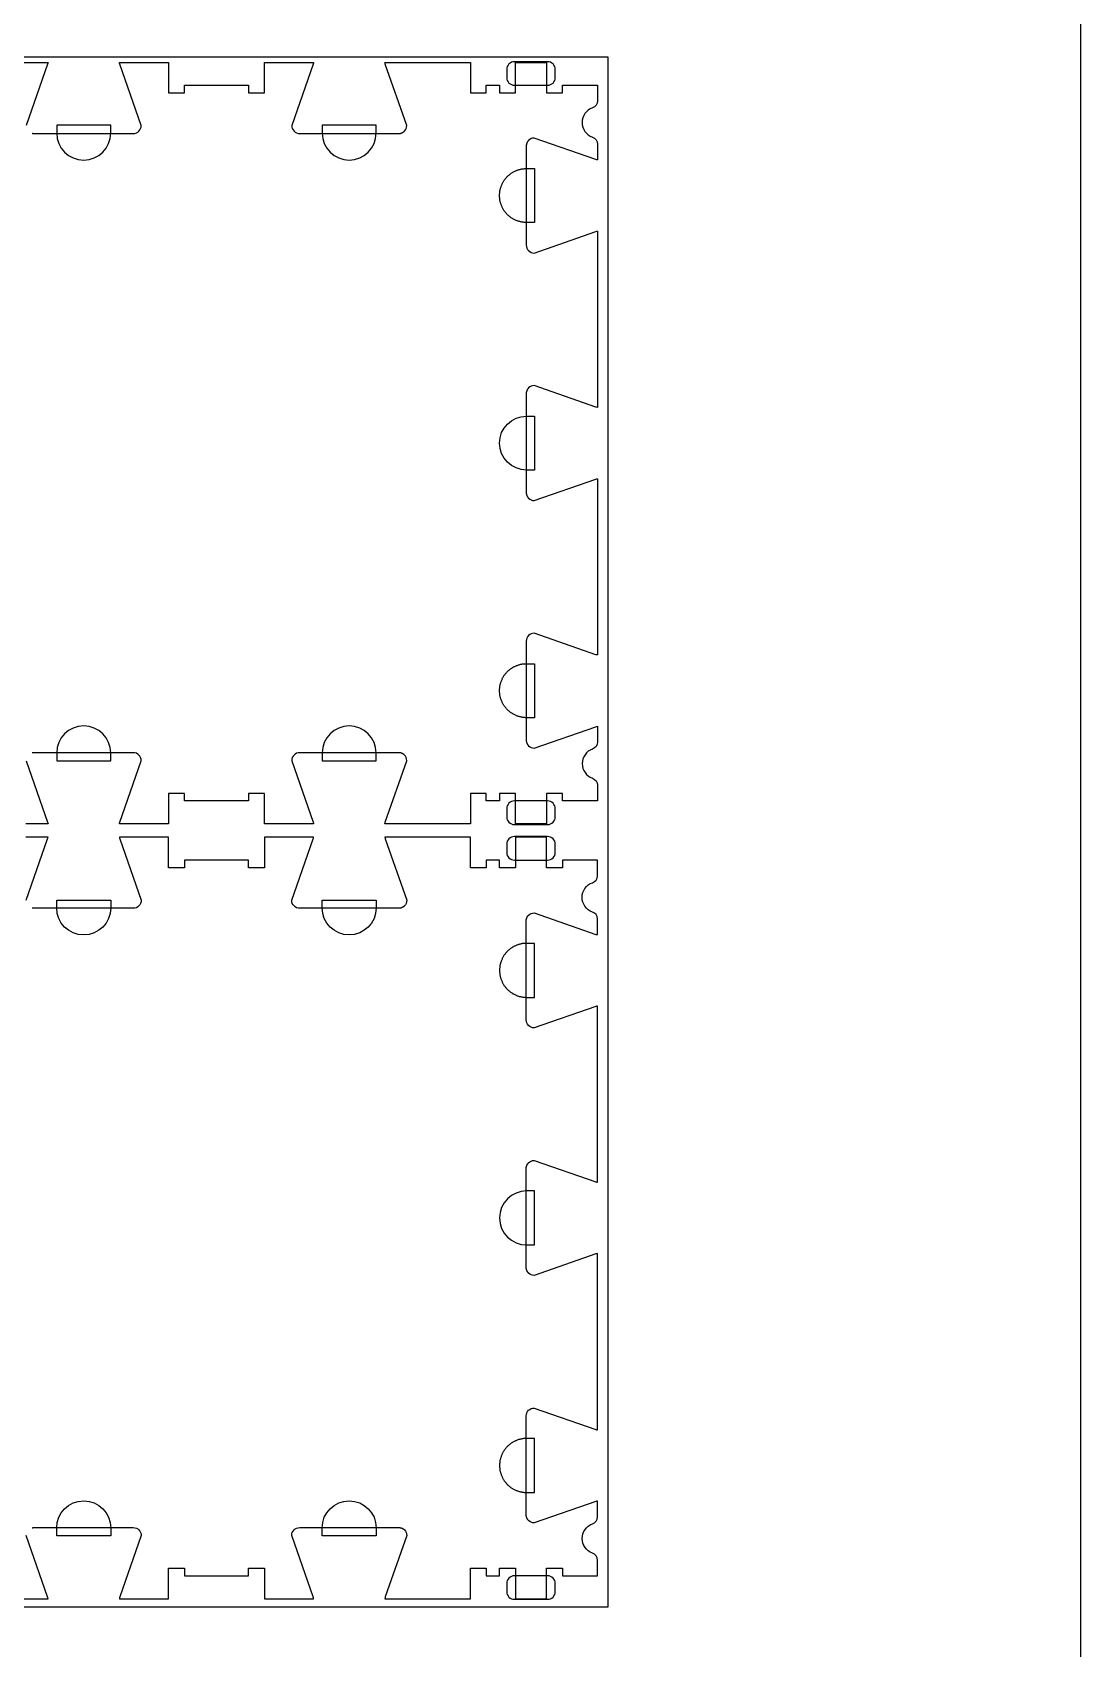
# Model space of a CAD drawing. Extents: x -17068 to -13885, y -27186 to -19593.
# Drawn here: x -14710 to -13885, y -21550 to -20277 of the extents above; entities that cross this region are included whole.
import ezdxf

# ---------------------------------------------------------------- set-up
doc = ezdxf.new("R2010")
doc.units = 0
for name, color, linetype in [('0_SHEET_SPRUCEPLY_2440X122', 1, 'CONTINUOUS'), ('4_ANYTOOL_CUTTHROUGH_OUTSI', 5, 'CONTINUOUS'), ('5_ANYTOOL_HALF_MILL_9MM_IN', 3, 'CONTINUOUS'), ('DONOTCUT', 18, 'CONTINUOUS')]:
    doc.layers.add(name, color=color, linetype=linetype)

msp = doc.modelspace()

# ---------------------------------------------------------------- linework, layer by layer
at = {"layer": '0_SHEET_SPRUCEPLY_2440X122'}
msp.add_lwpolyline([(-16696.5, -20296.7), (-16696.5, -21516.7), (-14256.5, -21516.7), (-14256.5, -20296.7)], close=True, dxfattribs=at)
at = {"layer": '4_ANYTOOL_CUTTHROUGH_OUTSI', "color": 5}
for points in [[(-14764.5, -20300.8), (-14697.3, -20300.8), (-14697.3, -20300.8, -0.061485), (-14697.6, -20302.2), (-14714.5, -20350.4)], [(-14709.7, -20356.6), (-14709.6, -20356.6), (-14709.4, -20356.7), (-14709.3, -20356.7), (-14709.1, -20356.7), (-14709, -20356.7), (-14708.8, -20356.7), (-14708.7, -20356.8), (-14708.5, -20356.8), (-14708.4, -20356.8), (-14708.2, -20356.8), (-14630.2, -20356.8, 0.414214), (-14624, -20350.5), (-14624, -20350.5), (-14624, -20350.4), (-14640.9, -20302.2), (-14640.9, -20302.2, -0.061485), (-14641.1, -20300.8), (-14602.5, -20300.8), (-14602.5, -20324.8), (-14590, -20324.8), (-14590, -20318.8), (-14539.5, -20318.8), (-14539.5, -20324.8), (-14527, -20324.8), (-14527, -20300.8), (-14488.4, -20300.8), (-14488.4, -20300.8, -0.061485), (-14488.7, -20302.2), (-14505.6, -20350.4), (-14505.6, -20350.5), (-14505.6, -20350.5), (-14505.6, -20350.5, 0.414214), (-14499.3, -20356.8), (-14421.3, -20356.8), (-14421.2, -20356.8), (-14421, -20356.8), (-14420.9, -20356.8), (-14420.7, -20356.7), (-14420.6, -20356.7), (-14420.4, -20356.7), (-14420.3, -20356.7), (-14420.1, -20356.7), (-14420, -20356.6), (-14419.8, -20356.6), (-14419.7, -20356.6), (-14419.5, -20356.5), (-14419.4, -20356.5), (-14419.2, -20356.4), (-14419.1, -20356.4), (-14418.9, -20356.3), (-14418.8, -20356.2), (-14418.6, -20356.2), (-14418.5, -20356.1), (-14418.4, -20356), (-14418.2, -20356), (-14418.1, -20355.9), (-14418, -20355.8), (-14417.8, -20355.7), (-14417.7, -20355.6), (-14417.6, -20355.5), (-14417.5, -20355.4), (-14417.4, -20355.3), (-14417.2, -20355.3), (-14417.1, -20355.2), (-14417, -20355), (-14416.9, -20354.9, 0.198912), (-14415.1, -20350.5), (-14415.1, -20350.5), (-14415.1, -20350.4), (-14432, -20302.2), (-14432, -20302.2, -0.061485), (-14432.2, -20300.8), (-14365, -20300.8), (-14365, -20324.8), (-14352.5, -20324.8), (-14352.5, -20318.8), (-14342, -20318.8), (-14342, -20324.8), (-14329.5, -20324.8), (-14329.5, -20300.8), (-14305, -20300.8), (-14305, -20324.8), (-14292.5, -20324.8), (-14292.5, -20318.8), (-14265, -20318.8), (-14265, -20331.2), (-14265, -20331.2, -0.317837), (-14268.9, -20336.6, 0.707107), (-14268.9, -20359.7, -0.317837), (-14265, -20365.1), (-14265, -20377.5, -0.061485), (-14266.4, -20377.3), (-14314.7, -20360.4), (-14314.7, -20360.4), (-14314.8, -20360.4), (-14314.8, -20360.4, 0.198912), (-14319.2, -20362.2), (-14319.3, -20362.3), (-14319.4, -20362.4), (-14319.5, -20362.5), (-14319.6, -20362.7), (-14319.7, -20362.8), (-14319.8, -20362.9), (-14319.9, -20363), (-14320, -20363.1), (-14320.1, -20363.3), (-14320.1, -20363.4), (-14320.2, -20363.5), (-14320.3, -20363.7), (-14320.4, -20363.8), (-14320.4, -20363.9), (-14320.5, -20364.1), (-14320.6, -20364.2), (-14320.6, -20364.4), (-14320.7, -20364.5), (-14320.7, -20364.7), (-14320.8, -20364.8), (-14320.8, -20365), (-14320.8, -20365.1), (-14320.9, -20365.3), (-14320.9, -20365.4), (-14320.9, -20365.6), (-14321, -20365.7), (-14321, -20365.9), (-14321, -20366), (-14321, -20366.2), (-14321, -20366.3), (-14321, -20366.5), (-14321, -20366.6), (-14321, -20444.6, 0.414214), (-14314.8, -20450.9), (-14314.7, -20450.9), (-14314.7, -20450.9), (-14266.4, -20434), (-14266.4, -20434, -0.061485), (-14265, -20433.7), (-14265, -20572.4, -0.061485), (-14266.4, -20572.2), (-14314.7, -20555.3), (-14314.7, -20555.3), (-14314.8, -20555.3), (-14314.8, -20555.3, 0.198912), (-14319.2, -20557.1), (-14319.3, -20557.2), (-14319.4, -20557.3), (-14319.5, -20557.4), (-14319.6, -20557.6), (-14319.7, -20557.7), (-14319.8, -20557.8), (-14319.9, -20557.9), (-14320, -20558), (-14320.1, -20558.2), (-14320.1, -20558.3), (-14320.2, -20558.4), (-14320.3, -20558.6), (-14320.4, -20558.7), (-14320.4, -20558.8), (-14320.5, -20559), (-14320.6, -20559.1), (-14320.6, -20559.3), (-14320.7, -20559.4), (-14320.7, -20559.6), (-14320.8, -20559.7), (-14320.8, -20559.9), (-14320.8, -20560), (-14320.9, -20560.2), (-14320.9, -20560.3), (-14320.9, -20560.5), (-14321, -20560.6), (-14321, -20560.8), (-14321, -20560.9), (-14321, -20561.1), (-14321, -20561.2), (-14321, -20561.4), (-14321, -20561.5), (-14321, -20639.5), (-14321, -20639.7), (-14321, -20639.8), (-14321, -20640), (-14321, -20640.1), (-14321, -20640.3), (-14321, -20640.4), (-14320.9, -20640.6), (-14320.9, -20640.7), (-14320.9, -20640.9), (-14320.8, -20641), (-14320.8, -20641.2), (-14320.8, -20641.3), (-14320.7, -20641.5), (-14320.7, -20641.6), (-14320.6, -20641.8), (-14320.6, -20641.9), (-14320.5, -20642.1), (-14320.4, -20642.2), (-14320.4, -20642.3), (-14320.3, -20642.5), (-14320.2, -20642.6), (-14320.1, -20642.7), (-14320.1, -20642.9), (-14320, -20643), (-14319.9, -20643.1), (-14319.8, -20643.3), (-14319.7, -20643.4), (-14319.6, -20643.5), (-14319.5, -20643.6), (-14319.4, -20643.7), (-14319.3, -20643.8), (-14319.2, -20643.9, 0.198912), (-14314.8, -20645.8), (-14314.7, -20645.8), (-14314.7, -20645.8), (-14266.4, -20628.9), (-14266.4, -20628.9, -0.061485), (-14265, -20628.6), (-14265, -20767.3, -0.061485), (-14266.4, -20767.1), (-14314.7, -20750.2), (-14314.7, -20750.2), (-14314.8, -20750.2), (-14314.8, -20750.2, 0.414214), (-14321, -20756.4), (-14321, -20834.4), (-14321, -20834.6), (-14321, -20834.7), (-14321, -20834.9), (-14321, -20835), (-14321, -20835.2), (-14321, -20835.3), (-14320.9, -20835.5), (-14320.9, -20835.6), (-14320.9, -20835.8), (-14320.8, -20835.9), (-14320.8, -20836.1), (-14320.8, -20836.2), (-14320.7, -20836.4), (-14320.7, -20836.5), (-14320.6, -20836.7), (-14320.6, -20836.8), (-14320.5, -20837), (-14320.4, -20837.1), (-14320.4, -20837.2), (-14320.3, -20837.4), (-14320.2, -20837.5), (-14320.1, -20837.6), (-14320.1, -20837.8), (-14320, -20837.9), (-14319.9, -20838), (-14319.8, -20838.2), (-14319.7, -20838.3), (-14319.6, -20838.4), (-14319.5, -20838.5), (-14319.4, -20838.6), (-14319.3, -20838.7), (-14319.2, -20838.8, 0.198912), (-14314.8, -20840.7), (-14314.7, -20840.7), (-14314.7, -20840.7), (-14266.4, -20823.8), (-14266.4, -20823.8, -0.061485), (-14265, -20823.5), (-14265, -20835.9, -0.317837), (-14268.9, -20841.4, 0.707107), (-14268.9, -20864.4, -0.317837), (-14265, -20869.9), (-14265, -20882.3), (-14292.5, -20882.3), (-14292.5, -20876.3), (-14305, -20876.3), (-14305, -20900.3), (-14329.5, -20900.3), (-14329.5, -20876.3), (-14342, -20876.3), (-14342, -20882.3), (-14352.5, -20882.3), (-14352.5, -20876.3), (-14365, -20876.3), (-14365, -20900.3), (-14432.2, -20900.3), (-14432.2, -20900.3, -0.061485), (-14432, -20898.9), (-14415.1, -20850.6), (-14415.1, -20850.6), (-14415.1, -20850.5), (-14415.1, -20850.5, 0.198912), (-14416.9, -20846.1), (-14417, -20846), (-14417.1, -20845.9), (-14417.2, -20845.8), (-14417.4, -20845.7), (-14417.5, -20845.6), (-14417.6, -20845.5), (-14417.7, -20845.4), (-14417.8, -20845.3), (-14418, -20845.3), (-14418.1, -20845.2), (-14418.2, -20845.1), (-14418.4, -20845), (-14418.5, -20844.9), (-14418.6, -20844.9), (-14418.8, -20844.8), (-14418.9, -20844.8), (-14419.1, -20844.7), (-14419.2, -20844.6), (-14419.4, -20844.6), (-14419.5, -20844.5), (-14419.7, -20844.5), (-14419.8, -20844.5), (-14420, -20844.4), (-14420.1, -20844.4), (-14420.3, -20844.4), (-14420.4, -20844.3), (-14420.6, -20844.3), (-14420.7, -20844.3), (-14420.9, -20844.3), (-14421, -20844.3), (-14421.2, -20844.3), (-14421.3, -20844.3), (-14499.3, -20844.3, 0.414214), (-14505.6, -20850.5), (-14505.6, -20850.6), (-14505.6, -20850.6), (-14488.7, -20898.9), (-14488.7, -20898.9, -0.061485), (-14488.4, -20900.3), (-14527, -20900.3), (-14527, -20876.3), (-14539.5, -20876.3), (-14539.5, -20882.3), (-14590, -20882.3), (-14590, -20876.3), (-14602.5, -20876.3), (-14602.5, -20900.3), (-14641.1, -20900.3), (-14641.1, -20900.3, -0.061485), (-14640.9, -20898.9), (-14624, -20850.6), (-14624, -20850.6), (-14624, -20850.5), (-14624, -20850.5, 0.414214), (-14630.2, -20844.3), (-14708.2, -20844.3), (-14708.4, -20844.3), (-14708.5, -20844.3), (-14708.7, -20844.3), (-14708.8, -20844.3), (-14709, -20844.3), (-14709.1, -20844.3), (-14709.3, -20844.4), (-14709.4, -20844.4), (-14709.6, -20844.4), (-14709.7, -20844.5)], [(-14714.5, -20850.6), (-14697.6, -20898.9), (-14697.6, -20898.9, -0.061485), (-14697.3, -20900.3), (-14714.8, -20900.3)], [(-14714.5, -20960.4), (-14697.6, -20912.2), (-14697.6, -20912.2, 0.061485), (-14697.3, -20910.8), (-14714.8, -20910.8)], [(-14709.7, -21454.5), (-14709.6, -21454.4), (-14709.4, -21454.4), (-14709.3, -21454.4), (-14709.1, -21454.3), (-14709, -21454.3), (-14708.8, -21454.3), (-14708.7, -21454.3), (-14708.5, -21454.3), (-14708.4, -21454.3), (-14708.2, -21454.3), (-14630.2, -21454.3, -0.414214), (-14624, -21460.5), (-14624, -21460.6), (-14624, -21460.6), (-14640.9, -21508.9), (-14640.9, -21508.9, 0.061485), (-14641.1, -21510.3), (-14602.5, -21510.3), (-14602.5, -21486.3), (-14590, -21486.3), (-14590, -21492.3), (-14539.5, -21492.3), (-14539.5, -21486.3), (-14527, -21486.3), (-14527, -21510.3), (-14488.4, -21510.3), (-14488.4, -21510.3, 0.061485), (-14488.7, -21508.9), (-14505.6, -21460.6), (-14505.6, -21460.6), (-14505.6, -21460.5), (-14505.6, -21460.5, -0.414214), (-14499.3, -21454.3), (-14421.3, -21454.3), (-14421.2, -21454.3), (-14421, -21454.3), (-14420.9, -21454.3), (-14420.7, -21454.3), (-14420.6, -21454.3), (-14420.4, -21454.3), (-14420.3, -21454.4), (-14420.1, -21454.4), (-14420, -21454.4), (-14419.8, -21454.5), (-14419.7, -21454.5), (-14419.5, -21454.5), (-14419.4, -21454.6), (-14419.2, -21454.6), (-14419.1, -21454.7), (-14418.9, -21454.8), (-14418.8, -21454.8), (-14418.6, -21454.9), (-14418.5, -21454.9), (-14418.4, -21455), (-14418.2, -21455.1), (-14418.1, -21455.2), (-14418, -21455.3), (-14417.8, -21455.3), (-14417.7, -21455.4), (-14417.6, -21455.5), (-14417.5, -21455.6), (-14417.4, -21455.7), (-14417.2, -21455.8), (-14417.1, -21455.9), (-14417, -21456), (-14416.9, -21456.1, -0.198912), (-14415.1, -21460.5), (-14415.1, -21460.6), (-14415.1, -21460.6), (-14432, -21508.9), (-14432, -21508.9, 0.061485), (-14432.2, -21510.3), (-14365, -21510.3), (-14365, -21486.3), (-14352.5, -21486.3), (-14352.5, -21492.3), (-14342, -21492.3), (-14342, -21486.3), (-14329.5, -21486.3), (-14329.5, -21510.3), (-14305, -21510.3), (-14305, -21486.3), (-14292.5, -21486.3), (-14292.5, -21492.3), (-14265, -21492.3), (-14265, -21479.9), (-14265, -21479.9, 0.317837), (-14268.9, -21474.4, -0.707107), (-14268.9, -21451.4, 0.317837), (-14265, -21445.9), (-14265, -21433.5, 0.061485), (-14266.4, -21433.8), (-14314.7, -21450.7), (-14314.7, -21450.7), (-14314.8, -21450.7), (-14314.8, -21450.7, -0.198912), (-14319.2, -21448.8), (-14319.3, -21448.7), (-14319.4, -21448.6), (-14319.5, -21448.5), (-14319.6, -21448.4), (-14319.7, -21448.3), (-14319.8, -21448.2), (-14319.9, -21448), (-14320, -21447.9), (-14320.1, -21447.8), (-14320.1, -21447.6), (-14320.2, -21447.5), (-14320.3, -21447.4), (-14320.4, -21447.2), (-14320.4, -21447.1), (-14320.5, -21447), (-14320.6, -21446.8), (-14320.6, -21446.7), (-14320.7, -21446.5), (-14320.7, -21446.4), (-14320.8, -21446.2), (-14320.8, -21446.1), (-14320.8, -21445.9), (-14320.9, -21445.8), (-14320.9, -21445.6), (-14320.9, -21445.5), (-14321, -21445.3), (-14321, -21445.2), (-14321, -21445), (-14321, -21444.9), (-14321, -21444.7), (-14321, -21444.6), (-14321, -21444.4), (-14321, -21366.4, -0.414214), (-14314.8, -21360.2), (-14314.7, -21360.2), (-14314.7, -21360.2), (-14266.4, -21377.1), (-14266.4, -21377.1, 0.061485), (-14265, -21377.3), (-14265, -21238.6, 0.061485), (-14266.4, -21238.9), (-14314.7, -21255.8), (-14314.7, -21255.8), (-14314.8, -21255.8), (-14314.8, -21255.8, -0.198912), (-14319.2, -21253.9), (-14319.3, -21253.8), (-14319.4, -21253.7), (-14319.5, -21253.6), (-14319.6, -21253.5), (-14319.7, -21253.4), (-14319.8, -21253.3), (-14319.9, -21253.1), (-14320, -21253), (-14320.1, -21252.9), (-14320.1, -21252.7), (-14320.2, -21252.6), (-14320.3, -21252.5), (-14320.4, -21252.3), (-14320.4, -21252.2), (-14320.5, -21252.1), (-14320.6, -21251.9), (-14320.6, -21251.8), (-14320.7, -21251.6), (-14320.7, -21251.5), (-14320.8, -21251.3), (-14320.8, -21251.2), (-14320.8, -21251), (-14320.9, -21250.9), (-14320.9, -21250.7), (-14320.9, -21250.6), (-14321, -21250.4), (-14321, -21250.3), (-14321, -21250.1), (-14321, -21250), (-14321, -21249.8), (-14321, -21249.7), (-14321, -21249.5), (-14321, -21171.5), (-14321, -21171.4), (-14321, -21171.2), (-14321, -21171.1), (-14321, -21170.9), (-14321, -21170.8), (-14321, -21170.6), (-14320.9, -21170.5), (-14320.9, -21170.3), (-14320.9, -21170.2), (-14320.8, -21170), (-14320.8, -21169.9), (-14320.8, -21169.7), (-14320.7, -21169.6), (-14320.7, -21169.4), (-14320.6, -21169.3), (-14320.6, -21169.1), (-14320.5, -21169), (-14320.4, -21168.8), (-14320.4, -21168.7), (-14320.3, -21168.6), (-14320.2, -21168.4), (-14320.1, -21168.3), (-14320.1, -21168.2), (-14320, -21168), (-14319.9, -21167.9), (-14319.8, -21167.8), (-14319.7, -21167.7), (-14319.6, -21167.6), (-14319.5, -21167.4), (-14319.4, -21167.3), (-14319.3, -21167.2), (-14319.2, -21167.1, -0.198912), (-14314.8, -21165.3), (-14314.7, -21165.3), (-14314.7, -21165.3), (-14266.4, -21182.2), (-14266.4, -21182.2, 0.061485), (-14265, -21182.4), (-14265, -21043.7, 0.061485), (-14266.4, -21044), (-14314.7, -21060.9), (-14314.7, -21060.9), (-14314.8, -21060.9), (-14314.8, -21060.9, -0.414214), (-14321, -21054.6), (-14321, -20976.6), (-14321, -20976.5), (-14321, -20976.3), (-14321, -20976.2), (-14321, -20976), (-14321, -20975.9), (-14321, -20975.7), (-14320.9, -20975.6), (-14320.9, -20975.4), (-14320.9, -20975.3), (-14320.8, -20975.1), (-14320.8, -20975), (-14320.8, -20974.8), (-14320.7, -20974.7), (-14320.7, -20974.5), (-14320.6, -20974.4), (-14320.6, -20974.2), (-14320.5, -20974.1), (-14320.4, -20973.9), (-14320.4, -20973.8), (-14320.3, -20973.7), (-14320.2, -20973.5), (-14320.1, -20973.4), (-14320.1, -20973.3), (-14320, -20973.1), (-14319.9, -20973), (-14319.8, -20972.9), (-14319.7, -20972.8), (-14319.6, -20972.7), (-14319.5, -20972.5), (-14319.4, -20972.4), (-14319.3, -20972.3), (-14319.2, -20972.2, -0.198912), (-14314.8, -20970.4), (-14314.7, -20970.4), (-14314.7, -20970.4), (-14266.4, -20987.3), (-14266.4, -20987.3, 0.061485), (-14265, -20987.5), (-14265, -20975.1, 0.317837), (-14268.9, -20969.7, -0.707107), (-14268.9, -20946.6, 0.317837), (-14265, -20941.2), (-14265, -20928.8), (-14292.5, -20928.8), (-14292.5, -20934.8), (-14305, -20934.8), (-14305, -20910.8), (-14329.5, -20910.8), (-14329.5, -20934.8), (-14342, -20934.8), (-14342, -20928.8), (-14352.5, -20928.8), (-14352.5, -20934.8), (-14365, -20934.8), (-14365, -20910.8), (-14432.2, -20910.8), (-14432.2, -20910.8, 0.061485), (-14432, -20912.2), (-14415.1, -20960.4), (-14415.1, -20960.5), (-14415.1, -20960.5), (-14415.1, -20960.5, -0.198912), (-14416.9, -20964.9), (-14417, -20965), (-14417.1, -20965.2), (-14417.2, -20965.3), (-14417.4, -20965.3), (-14417.5, -20965.4), (-14417.6, -20965.5), (-14417.7, -20965.6), (-14417.8, -20965.7), (-14418, -20965.8), (-14418.1, -20965.9), (-14418.2, -20966), (-14418.4, -20966), (-14418.5, -20966.1), (-14418.6, -20966.2), (-14418.8, -20966.2), (-14418.9, -20966.3), (-14419.1, -20966.4), (-14419.2, -20966.4), (-14419.4, -20966.5), (-14419.5, -20966.5), (-14419.7, -20966.6), (-14419.8, -20966.6), (-14420, -20966.6), (-14420.1, -20966.7), (-14420.3, -20966.7), (-14420.4, -20966.7), (-14420.6, -20966.7), (-14420.7, -20966.7), (-14420.9, -20966.8), (-14421, -20966.8), (-14421.2, -20966.8), (-14421.3, -20966.8), (-14499.3, -20966.8, -0.414214), (-14505.6, -20960.5), (-14505.6, -20960.5), (-14505.6, -20960.4), (-14488.7, -20912.2), (-14488.7, -20912.2, 0.061485), (-14488.4, -20910.8), (-14527, -20910.8), (-14527, -20934.8), (-14539.5, -20934.8), (-14539.5, -20928.8), (-14590, -20928.8), (-14590, -20934.8), (-14602.5, -20934.8), (-14602.5, -20910.8), (-14641.1, -20910.8), (-14641.1, -20910.8, 0.061485), (-14640.9, -20912.2), (-14624, -20960.4), (-14624, -20960.5), (-14624, -20960.5), (-14624, -20960.5, -0.414214), (-14630.2, -20966.8), (-14708.2, -20966.8), (-14708.4, -20966.8), (-14708.5, -20966.8), (-14708.7, -20966.8), (-14708.8, -20966.7), (-14709, -20966.7), (-14709.1, -20966.7), (-14709.3, -20966.7), (-14709.4, -20966.7), (-14709.6, -20966.6), (-14709.7, -20966.6)], [(-14764.5, -21510.3), (-14697.3, -21510.3), (-14697.3, -21510.3, 0.061485), (-14697.6, -21508.9), (-14714.5, -21460.6)]]:
    msp.add_lwpolyline(points, format="xyb", dxfattribs=at)
at = {"layer": '5_ANYTOOL_HALF_MILL_9MM_IN', "color": 3}
for points in [[(-14330.4, -20300.3, 0.414214), (-14336.4, -20306.3), (-14336.4, -20312.8, 0.414214), (-14330.4, -20318.8), (-14304.2, -20318.8, 0.414214), (-14298.2, -20312.8), (-14298.2, -20306.3, 0.414214), (-14304.2, -20300.3)], [(-14690.5, -20356.5, 1), (-14648, -20356.5), (-14648, -20356.3), (-14648, -20350.3), (-14690.5, -20350.3), (-14690.5, -20356.3), (-14690.5, -20356.5)], [(-14481.6, -20356.5, 1), (-14439.1, -20356.5), (-14439.1, -20356.3), (-14439.1, -20350.3), (-14481.6, -20350.3), (-14481.6, -20356.3), (-14481.6, -20356.5)], [(-14320.8, -20621.8, -1), (-14320.8, -20579.3), (-14320.5, -20579.3), (-14314.5, -20579.3), (-14314.5, -20621.8), (-14320.5, -20621.8), (-14320.8, -20621.8)], [(-14648, -20844.5, 1), (-14690.5, -20844.5), (-14690.5, -20844.8), (-14690.5, -20850.8), (-14648, -20850.8), (-14648, -20844.8), (-14648, -20844.5)], [(-14439.1, -20844.5, 1), (-14481.6, -20844.5), (-14481.6, -20844.8), (-14481.6, -20850.8), (-14439.1, -20850.8), (-14439.1, -20844.8), (-14439.1, -20844.5)], [(-14330.4, -20882.3, 0.414214), (-14336.4, -20888.3), (-14336.4, -20894.8, 0.414214), (-14330.4, -20900.8), (-14304.2, -20900.8, 0.414214), (-14298.2, -20894.8), (-14298.2, -20888.3, 0.414214), (-14304.2, -20882.3)], [(-14330.4, -20910.3, 0.414214), (-14336.4, -20916.3), (-14336.4, -20922.8, 0.414214), (-14330.4, -20928.8), (-14304.2, -20928.8, 0.414214), (-14298.2, -20922.8), (-14298.2, -20916.3, 0.414214), (-14304.2, -20910.3)], [(-14648, -20966.5, -1), (-14690.5, -20966.5), (-14690.5, -20966.3), (-14690.5, -20960.3), (-14648, -20960.3), (-14648, -20966.3), (-14648, -20966.5)], [(-14439.1, -20966.5, -1), (-14481.6, -20966.5), (-14481.6, -20966.3), (-14481.6, -20960.3), (-14439.1, -20960.3), (-14439.1, -20966.3), (-14439.1, -20966.5)], [(-14320.8, -21189.3, 1), (-14320.8, -21231.8), (-14320.5, -21231.8), (-14314.5, -21231.8), (-14314.5, -21189.3), (-14320.5, -21189.3), (-14320.8, -21189.3)], [(-14690.5, -21454.5, -1), (-14648, -21454.5), (-14648, -21454.8), (-14648, -21460.8), (-14690.5, -21460.8), (-14690.5, -21454.8), (-14690.5, -21454.5)], [(-14481.6, -21454.5, -1), (-14439.1, -21454.5), (-14439.1, -21454.8), (-14439.1, -21460.8), (-14481.6, -21460.8), (-14481.6, -21454.8), (-14481.6, -21454.5)], [(-14330.4, -21492.3, 0.414214), (-14336.4, -21498.3), (-14336.4, -21504.8, 0.414214), (-14330.4, -21510.8), (-14304.2, -21510.8, 0.414214), (-14298.2, -21504.8), (-14298.2, -21498.3, 0.414214), (-14304.2, -21492.3)]]:
    msp.add_lwpolyline(points, format="xyb", close=True, dxfattribs=at)
for points in [[(-14320.8, -20426.9), (-14321.3, -20426.9), (-14321.7, -20426.9), (-14322.2, -20426.8), (-14322.7, -20426.8), (-14323.2, -20426.7), (-14323.7, -20426.7), (-14324.2, -20426.6), (-14324.6, -20426.5), (-14325.1, -20426.4), (-14325.6, -20426.3), (-14326.1, -20426.2), (-14326.6, -20426.1), (-14327.1, -20425.9), (-14327.6, -20425.7), (-14328.1, -20425.6), (-14328.6, -20425.4), (-14329.1, -20425.2), (-14329.6, -20425), (-14330.1, -20424.7), (-14330.5, -20424.5), (-14331, -20424.2), (-14331.5, -20424), (-14331.9, -20423.7), (-14332.4, -20423.4), (-14332.9, -20423.1), (-14333.3, -20422.8), (-14333.7, -20422.5), (-14334.2, -20422.1), (-14334.6, -20421.8), (-14335, -20421.4), (-14335.4, -20421), (-14335.8, -20420.7), (-14336.2, -20420.3), (-14336.6, -20419.9), (-14336.9, -20419.4), (-14337.3, -20419), (-14337.6, -20418.6), (-14337.9, -20418.2), (-14338.3, -20417.7), (-14338.6, -20417.3), (-14338.9, -20416.8), (-14339.1, -20416.3), (-14339.4, -20415.9), (-14339.7, -20415.4), (-14339.9, -20414.9), (-14340.1, -20414.4), (-14340.3, -20413.9), (-14340.5, -20413.4), (-14340.7, -20413), (-14340.9, -20412.5), (-14341.1, -20412), (-14341.2, -20411.5), (-14341.3, -20411), (-14341.5, -20410.5), (-14341.6, -20410), (-14341.7, -20409.5), (-14341.8, -20409), (-14341.8, -20408.5), (-14341.9, -20408), (-14341.9, -20407.5), (-14342, -20407.1), (-14342, -20406.6), (-14342, -20406.1), (-14342, -20405.6), (-14342, -20405.2), (-14342, -20404.7), (-14342, -20404.2), (-14341.9, -20403.7), (-14341.9, -20403.2), (-14341.8, -20402.7), (-14341.8, -20402.3), (-14341.7, -20401.8), (-14341.6, -20401.3), (-14341.5, -20400.8), (-14341.3, -20400.3), (-14341.2, -20399.8), (-14341.1, -20399.3), (-14340.9, -20398.8), (-14340.7, -20398.3), (-14340.5, -20397.8), (-14340.3, -20397.3), (-14340.1, -20396.8), (-14339.9, -20396.3), (-14339.7, -20395.9), (-14339.4, -20395.4), (-14339.1, -20394.9), (-14338.9, -20394.5), (-14338.6, -20394), (-14338.3, -20393.5), (-14337.9, -20393.1), (-14337.6, -20392.7), (-14337.3, -20392.2), (-14336.9, -20391.8), (-14336.6, -20391.4), (-14336.2, -20391), (-14335.8, -20390.6), (-14335.4, -20390.2), (-14335, -20389.8), (-14334.6, -20389.5), (-14334.2, -20389.1), (-14333.7, -20388.8), (-14333.3, -20388.5), (-14332.9, -20388.1), (-14332.4, -20387.8), (-14331.9, -20387.5), (-14331.5, -20387.3), (-14331, -20387), (-14330.5, -20386.7), (-14330.1, -20386.5), (-14329.6, -20386.3), (-14329.1, -20386.1), (-14328.6, -20385.9), (-14328.1, -20385.7), (-14327.6, -20385.5), (-14327.1, -20385.3), (-14326.6, -20385.2), (-14326.1, -20385.1), (-14325.6, -20384.9), (-14325.1, -20384.8), (-14324.6, -20384.7), (-14324.2, -20384.6), (-14323.7, -20384.6), (-14323.2, -20384.5), (-14322.7, -20384.5), (-14322.2, -20384.4), (-14321.7, -20384.4), (-14321.3, -20384.4), (-14320.8, -20384.4), (-14320.5, -20384.4), (-14314.5, -20384.4), (-14314.5, -20426.9), (-14320.5, -20426.9), (-14320.8, -20426.9)], [(-14320.8, -20816.7), (-14321.3, -20816.7), (-14321.7, -20816.7), (-14322.2, -20816.6), (-14322.7, -20816.6), (-14323.2, -20816.5), (-14323.7, -20816.5), (-14324.2, -20816.4), (-14324.6, -20816.3), (-14325.1, -20816.2), (-14325.6, -20816.1), (-14326.1, -20816), (-14326.6, -20815.9), (-14327.1, -20815.7), (-14327.6, -20815.5), (-14328.1, -20815.4), (-14328.6, -20815.2), (-14329.1, -20815), (-14329.6, -20814.8), (-14330.1, -20814.5), (-14330.5, -20814.3), (-14331, -20814), (-14331.5, -20813.8), (-14331.9, -20813.5), (-14332.4, -20813.2), (-14332.9, -20812.9), (-14333.3, -20812.6), (-14333.7, -20812.3), (-14334.2, -20811.9), (-14334.6, -20811.6), (-14335, -20811.2), (-14335.4, -20810.8), (-14335.8, -20810.5), (-14336.2, -20810.1), (-14336.6, -20809.7), (-14336.9, -20809.2), (-14337.3, -20808.8), (-14337.6, -20808.4), (-14337.9, -20808), (-14338.3, -20807.5), (-14338.6, -20807.1), (-14338.9, -20806.6), (-14339.1, -20806.1), (-14339.4, -20805.7), (-14339.7, -20805.2), (-14339.9, -20804.7), (-14340.1, -20804.2), (-14340.3, -20803.7), (-14340.5, -20803.2), (-14340.7, -20802.8), (-14340.9, -20802.3), (-14341.1, -20801.8), (-14341.2, -20801.3), (-14341.3, -20800.8), (-14341.5, -20800.3), (-14341.6, -20799.8), (-14341.7, -20799.3), (-14341.8, -20798.8), (-14341.8, -20798.3), (-14341.9, -20797.8), (-14341.9, -20797.3), (-14342, -20796.9), (-14342, -20796.4), (-14342, -20795.9), (-14342, -20795.4), (-14342, -20795), (-14342, -20794.5), (-14342, -20794), (-14341.9, -20793.5), (-14341.9, -20793), (-14341.8, -20792.5), (-14341.8, -20792.1), (-14341.7, -20791.6), (-14341.6, -20791.1), (-14341.5, -20790.6), (-14341.3, -20790.1), (-14341.2, -20789.6), (-14341.1, -20789.1), (-14340.9, -20788.6), (-14340.7, -20788.1), (-14340.5, -20787.6), (-14340.3, -20787.1), (-14340.1, -20786.6), (-14339.9, -20786.1), (-14339.7, -20785.7), (-14339.4, -20785.2), (-14339.1, -20784.7), (-14338.9, -20784.3), (-14338.6, -20783.8), (-14338.3, -20783.3), (-14337.9, -20782.9), (-14337.6, -20782.5), (-14337.3, -20782), (-14336.9, -20781.6), (-14336.6, -20781.2), (-14336.2, -20780.8), (-14335.8, -20780.4), (-14335.4, -20780), (-14335, -20779.6), (-14334.6, -20779.3), (-14334.2, -20778.9), (-14333.7, -20778.6), (-14333.3, -20778.3), (-14332.9, -20777.9), (-14332.4, -20777.6), (-14331.9, -20777.3), (-14331.5, -20777.1), (-14331, -20776.8), (-14330.5, -20776.5), (-14330.1, -20776.3), (-14329.6, -20776.1), (-14329.1, -20775.9), (-14328.6, -20775.7), (-14328.1, -20775.5), (-14327.6, -20775.3), (-14327.1, -20775.1), (-14326.6, -20775), (-14326.1, -20774.9), (-14325.6, -20774.7), (-14325.1, -20774.6), (-14324.6, -20774.5), (-14324.2, -20774.4), (-14323.7, -20774.4), (-14323.2, -20774.3), (-14322.7, -20774.3), (-14322.2, -20774.2), (-14321.7, -20774.2), (-14321.3, -20774.2), (-14320.8, -20774.2), (-14320.5, -20774.2), (-14314.5, -20774.2), (-14314.5, -20816.7), (-14320.5, -20816.7), (-14320.8, -20816.7)], [(-14320.8, -20994.4), (-14321.3, -20994.4), (-14321.7, -20994.4), (-14322.2, -20994.4), (-14322.7, -20994.5), (-14323.2, -20994.5), (-14323.7, -20994.6), (-14324.2, -20994.6), (-14324.6, -20994.7), (-14325.1, -20994.8), (-14325.6, -20994.9), (-14326.1, -20995.1), (-14326.6, -20995.2), (-14327.1, -20995.3), (-14327.6, -20995.5), (-14328.1, -20995.7), (-14328.6, -20995.9), (-14329.1, -20996.1), (-14329.6, -20996.3), (-14330.1, -20996.5), (-14330.5, -20996.7), (-14331, -20997), (-14331.5, -20997.3), (-14331.9, -20997.5), (-14332.4, -20997.8), (-14332.9, -20998.1), (-14333.3, -20998.5), (-14333.7, -20998.8), (-14334.2, -20999.1), (-14334.6, -20999.5), (-14335, -20999.8), (-14335.4, -21000.2), (-14335.8, -21000.6), (-14336.2, -21001), (-14336.6, -21001.4), (-14336.9, -21001.8), (-14337.3, -21002.2), (-14337.6, -21002.7), (-14337.9, -21003.1), (-14338.3, -21003.5), (-14338.6, -21004), (-14338.9, -21004.5), (-14339.1, -21004.9), (-14339.4, -21005.4), (-14339.7, -21005.9), (-14339.9, -21006.3), (-14340.1, -21006.8), (-14340.3, -21007.3), (-14340.5, -21007.8), (-14340.7, -21008.3), (-14340.9, -21008.8), (-14341.1, -21009.3), (-14341.2, -21009.8), (-14341.3, -21010.3), (-14341.5, -21010.8), (-14341.6, -21011.3), (-14341.7, -21011.8), (-14341.8, -21012.3), (-14341.8, -21012.7), (-14341.9, -21013.2), (-14341.9, -21013.7), (-14342, -21014.2), (-14342, -21014.7), (-14342, -21015.2), (-14342, -21015.6), (-14342, -21016.1), (-14342, -21016.6), (-14342, -21017.1), (-14341.9, -21017.5), (-14341.9, -21018), (-14341.8, -21018.5), (-14341.8, -21019), (-14341.7, -21019.5), (-14341.6, -21020), (-14341.5, -21020.5), (-14341.3, -21021), (-14341.2, -21021.5), (-14341.1, -21022), (-14340.9, -21022.5), (-14340.7, -21023), (-14340.5, -21023.4), (-14340.3, -21023.9), (-14340.1, -21024.4), (-14339.9, -21024.9), (-14339.7, -21025.4), (-14339.4, -21025.9), (-14339.1, -21026.3), (-14338.9, -21026.8), (-14338.6, -21027.3), (-14338.3, -21027.7), (-14337.9, -21028.2), (-14337.6, -21028.6), (-14337.3, -21029), (-14336.9, -21029.4), (-14336.6, -21029.9), (-14336.2, -21030.3), (-14335.8, -21030.7), (-14335.4, -21031), (-14335, -21031.4), (-14334.6, -21031.8), (-14334.2, -21032.1), (-14333.7, -21032.5), (-14333.3, -21032.8), (-14332.9, -21033.1), (-14332.4, -21033.4), (-14331.9, -21033.7), (-14331.5, -21034), (-14331, -21034.2), (-14330.5, -21034.5), (-14330.1, -21034.7), (-14329.6, -21035), (-14329.1, -21035.2), (-14328.6, -21035.4), (-14328.1, -21035.6), (-14327.6, -21035.7), (-14327.1, -21035.9), (-14326.6, -21036.1), (-14326.1, -21036.2), (-14325.6, -21036.3), (-14325.1, -21036.4), (-14324.6, -21036.5), (-14324.2, -21036.6), (-14323.7, -21036.7), (-14323.2, -21036.7), (-14322.7, -21036.8), (-14322.2, -21036.8), (-14321.7, -21036.9), (-14321.3, -21036.9), (-14320.8, -21036.9), (-14320.5, -21036.9), (-14314.5, -21036.9), (-14314.5, -20994.4), (-14320.5, -20994.4), (-14320.8, -20994.4)], [(-14320.8, -21384.2), (-14321.3, -21384.2), (-14321.7, -21384.2), (-14322.2, -21384.2), (-14322.7, -21384.3), (-14323.2, -21384.3), (-14323.7, -21384.4), (-14324.2, -21384.4), (-14324.6, -21384.5), (-14325.1, -21384.6), (-14325.6, -21384.7), (-14326.1, -21384.9), (-14326.6, -21385), (-14327.1, -21385.1), (-14327.6, -21385.3), (-14328.1, -21385.5), (-14328.6, -21385.7), (-14329.1, -21385.9), (-14329.6, -21386.1), (-14330.1, -21386.3), (-14330.5, -21386.5), (-14331, -21386.8), (-14331.5, -21387.1), (-14331.9, -21387.3), (-14332.4, -21387.6), (-14332.9, -21387.9), (-14333.3, -21388.3), (-14333.7, -21388.6), (-14334.2, -21388.9), (-14334.6, -21389.3), (-14335, -21389.6), (-14335.4, -21390), (-14335.8, -21390.4), (-14336.2, -21390.8), (-14336.6, -21391.2), (-14336.9, -21391.6), (-14337.3, -21392), (-14337.6, -21392.5), (-14337.9, -21392.9), (-14338.3, -21393.3), (-14338.6, -21393.8), (-14338.9, -21394.3), (-14339.1, -21394.7), (-14339.4, -21395.2), (-14339.7, -21395.7), (-14339.9, -21396.1), (-14340.1, -21396.6), (-14340.3, -21397.1), (-14340.5, -21397.6), (-14340.7, -21398.1), (-14340.9, -21398.6), (-14341.1, -21399.1), (-14341.2, -21399.6), (-14341.3, -21400.1), (-14341.5, -21400.6), (-14341.6, -21401.1), (-14341.7, -21401.6), (-14341.8, -21402.1), (-14341.8, -21402.5), (-14341.9, -21403), (-14341.9, -21403.5), (-14342, -21404), (-14342, -21404.5), (-14342, -21405), (-14342, -21405.4), (-14342, -21405.9), (-14342, -21406.4), (-14342, -21406.9), (-14341.9, -21407.3), (-14341.9, -21407.8), (-14341.8, -21408.3), (-14341.8, -21408.8), (-14341.7, -21409.3), (-14341.6, -21409.8), (-14341.5, -21410.3), (-14341.3, -21410.8), (-14341.2, -21411.3), (-14341.1, -21411.8), (-14340.9, -21412.3), (-14340.7, -21412.8), (-14340.5, -21413.2), (-14340.3, -21413.7), (-14340.1, -21414.2), (-14339.9, -21414.7), (-14339.7, -21415.2), (-14339.4, -21415.7), (-14339.1, -21416.1), (-14338.9, -21416.6), (-14338.6, -21417.1), (-14338.3, -21417.5), (-14337.9, -21418), (-14337.6, -21418.4), (-14337.3, -21418.8), (-14336.9, -21419.2), (-14336.6, -21419.7), (-14336.2, -21420.1), (-14335.8, -21420.5), (-14335.4, -21420.8), (-14335, -21421.2), (-14334.6, -21421.6), (-14334.2, -21421.9), (-14333.7, -21422.3), (-14333.3, -21422.6), (-14332.9, -21422.9), (-14332.4, -21423.2), (-14331.9, -21423.5), (-14331.5, -21423.8), (-14331, -21424), (-14330.5, -21424.3), (-14330.1, -21424.5), (-14329.6, -21424.8), (-14329.1, -21425), (-14328.6, -21425.2), (-14328.1, -21425.4), (-14327.6, -21425.5), (-14327.1, -21425.7), (-14326.6, -21425.9), (-14326.1, -21426), (-14325.6, -21426.1), (-14325.1, -21426.2), (-14324.6, -21426.3), (-14324.2, -21426.4), (-14323.7, -21426.5), (-14323.2, -21426.5), (-14322.7, -21426.6), (-14322.2, -21426.6), (-14321.7, -21426.7), (-14321.3, -21426.7), (-14320.8, -21426.7), (-14320.5, -21426.7), (-14314.5, -21426.7), (-14314.5, -21384.2), (-14320.5, -21384.2), (-14320.8, -21384.2)]]:
    msp.add_lwpolyline(points, close=True, dxfattribs=at)
at = {"layer": 'DONOTCUT'}
msp.add_lwpolyline([(-17068.2, -27186.1), (-13884.8, -27186.1), (-13884.8, -19592.7), (-17068.2, -19592.7)], close=True, dxfattribs=at)

doc.saveas('drawing.dxf')
